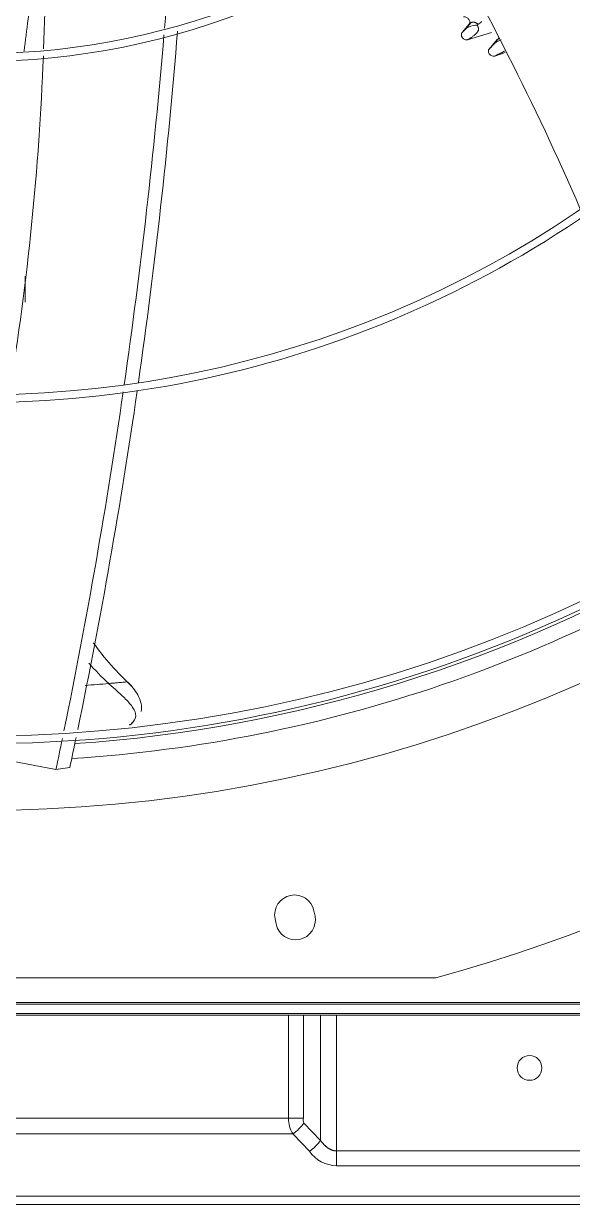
# Model space of a CAD drawing. Header units: millimetres. Extents: x 113490 to 142599, y -20467 to 115.
# Drawn here: x 128928.6 to 129105.5, y -11964.5 to -11583.8 of the extents above; entities that cross this region are included whole.
import ezdxf

# ---------------------------------------------------------------- set-up
doc = ezdxf.new("R2010")
doc.units = ezdxf.units.MM
doc.layers.add('DV3_0', color=7, linetype='Continuous')

msp = doc.modelspace()

# ---------------------------------------------------------------- linework, layer by layer
at = {"layer": 'DV3_0', "color": 7, "linetype": 'Continuous', "lineweight": 15}
for p, q in [((129069.91, -11586.69), (129072.16, -11583.99)), ((129072.83, -11583.41), (129070.99, -11585.6)), ((129074.73, -11584.26), (129075.05, -11584.04)), ((129069.91, -11586.69), (129071.25, -11585.41)), ((129079.4, -11586.62), (129071.7, -11589.02)), ((129074.29, -11584.3), (129074.73, -11584.26)), ((129075.08, -11584.96), (129075.16, -11585.24)), ((129078.62, -11592), (129081.23, -11588.9)), ((129081.89, -11588.35), (129079.12, -11591.61)), ((129083.82, -11593.16), (129080.45, -11594.3)), ((128924.89, -11821.62), (128939.03, -11824.31)), ((128939.03, -11824.31), (128943.49, -11823.68)), ((129009.63, -11872.38), (129009.96, -11874.04)), ((129022.52, -11871.55), (129022.19, -11869.88)), ((129061.41, -11891.49), (128767.06, -11891.49)), ((129411.58, -11899.99), (128417.67, -11899.99)), ((129411.58, -11902.99), (128417.67, -11902.99)), ((128814.46, -11903.49), (129014.02, -11903.49)), ((129018.79, -11903.49), (129014.02, -11903.49)), ((129018.79, -11903.49), (129024.31, -11903.49)), ((129029.48, -11903.49), (129024.31, -11903.49)), ((129153.8, -11903.49), (129029.48, -11903.49)), ((128356.62, -11964.49), (129471.86, -11964.49))]:
    msp.add_line(p, q, dxfattribs=at)
at = {"layer": 'DV3_0', "color": 7, "linetype": 'Continuous', "lineweight": 20}
for p, q in [((128929.12, -11673.61), (128929.12, -11665.2)), ((129424.84, -11899.39), (128404.6, -11899.39)), ((129014.02, -11936.74), (129014.02, -11903.49)), ((129018.79, -11936.74), (129018.79, -11903.49)), ((129024.31, -11903.49), (129024.31, -11943.87)), ((129029.48, -11903.49), (129029.48, -11947.25)), ((129014.02, -11936.74), (128814.46, -11936.74)), ((129018.79, -11936.74), (129014.02, -11936.74)), ((129015.35, -11941.77), (128813.13, -11941.77)), ((129020.73, -11947.36), (129015.35, -11941.77)), ((129024.31, -11943.87), (129018.93, -11938.28)), ((129153.8, -11947.25), (129029.48, -11947.25)), ((129029.48, -11947.25), (129029.48, -11952.04)), ((129153.8, -11952.04), (129029.48, -11952.04)), ((128356.62, -11961.85), (129471.86, -11961.85))]:
    msp.add_line(p, q, dxfattribs=at)
at = {"layer": 'DV3_0', "color": 7, "linetype": 'Continuous', "lineweight": 15}
msp.add_circle((129091.64, -11920.49), 4, dxfattribs=at)
for centre, radius, start, end in [((127059.17, -11426.96), 1921.39, 355.27432, 358.30683), ((128063.37, -11560.89), 872.25, 357.96174, 4.0905), ((128914.24, -11359.99), 551.5, 285.4775, 344.5225), ((128914.24, -11359.99), 233.5, 225.7814, 315.7154), ((128914.24, -11359.99), 236, 270, 315.2644), ((127389.86, -12419.24), 1921.39, 24.56568, 27.16861), ((128307.06, -11989.01), 872.25, 23.32871, 30.53654), ((129072.15, -11578.99), 5.82, 299.8593, 314.3251), ((127059.17, -11426.96), 1921.39, 351.8208, 355.20802), ((127143.2, -11439.15), 1840.9, 351.86875, 355.41631), ((129074.96, -11590.87), 6.6, 95.7956, 124.1612), ((129069.27, -11586.53), 6.03, 7.0938, 12.3213), ((129087.7, -11599.19), 11.58, 133.2213, 141.6416), ((129084.24, -11594.81), 6.04, 106.4811, 137.7838), ((128063.37, -11560.89), 872.25, 350.63739, 357.81353), ((128914.24, -11359.99), 343.5, 225.9212, 315.6512), ((128914.24, -11359.99), 346, 270, 315.3179), ((128914.24, -11359.99), 453.5, 225.9915, 315.56), ((128914.24, -11359.99), 456, 270, 315.5611), ((127059.17, -11426.96), 1921.39, 348.44556, 351.75301), ((127143.2, -11439.15), 1840.9, 348.33271, 351.78205), ((128914.24, -11359.99), 477.5, 226.9802, 313.0198), ((128914.24, -11359.99), 457, 273.8842, 300.5991), ((129021.99, -11733.14), 86.91, 215.3254, 227.5701), ((129002.72, -11746.22), 68.66, 227.1697, 227.3633), ((128961.19, -11806.54), 3.66, 293.0102, 343.8905), ((128962.71, -11810.12), 0.228, 113.42, 121.4287), ((128962.57, -11808.9), 1.01, 272.8523, 351.7231), ((127059.17, -11426.96), 1921.39, 348.06491, 348.36936), ((127143.2, -11439.15), 1840.9, 347.94302, 348.25074), ((129015.91, -11871.13), 6.4, 11.25, 191.25), ((129016.24, -11872.79), 6.4, 191.25, 11.25)]:
    msp.add_arc(centre, radius, start, end, dxfattribs=at)
at = {"layer": 'DV3_0', "color": 7, "linetype": 'Continuous', "lineweight": 20}
for centre, radius, start, end in [((128914.24, -11359.99), 461.75, 273.7025, 304.0494), ((128917.53, -11347.24), 450.99, 273.9356, 274.8998), ((129023.35, -11936.97), 9.33, 178.573, 210.9695), ((129020.58, -11937.36), 1.89, 160.9993, 209.2458), ((129029.73, -11941.05), 10.99, 215.0741, 268.685)]:
    msp.add_arc(centre, radius, start, end, dxfattribs=at)
at = {"layer": 'DV3_0', "color": 7, "linetype": 'Continuous', "lineweight": 15}
for centre in [(129015.35, -11938.28), (129020.73, -11943.87)]:
    msp.add_ellipse(centre, major_axis=(4.49, 4.33), ratio=0.436952, start_param=4.313983, end_param=5.138233, dxfattribs=at)
for points in [[(128931.37, -11571.79), (128930.53, -11578.84), (128929.65, -11585.82), (128928.75, -11592.73)], [(128949.67, -11789.99), (128951.64, -11792.27), (128953.76, -11794.47), (128956.05, -11796.58)]]:
    msp.add_open_spline(points, degree=3, dxfattribs=at)
for points, knots in [([(129072.16, -11583.99), (129072.2, -11583.94), (129072.28, -11583.83), (129072.38, -11583.56), (129072.4, -11583.17), (129072.25, -11582.68), (129071.94, -11582.23), (129071.54, -11581.89), (129071.12, -11581.69), (129070.73, -11581.61), (129070.51, -11581.65), (129070.39, -11581.67)], [0, 0, 0, 0, 0.063283, 0.127256, 0.262205, 0.403365, 0.547464, 0.685255, 0.802003, 0.901714, 1, 1, 1, 1]), ([(129075.05, -11584.04), (129075.02, -11584), (129074.94, -11583.94), (129074.83, -11583.84), (129074.72, -11583.76), (129074.6, -11583.68), (129074.48, -11583.61), (129074.36, -11583.55), (129074.24, -11583.49), (129074.11, -11583.44), (129073.98, -11583.4), (129073.86, -11583.37), (129073.73, -11583.34), (129073.61, -11583.33), (129073.48, -11583.32), (129073.36, -11583.32), (129073.24, -11583.33), (129073.12, -11583.35), (129073.01, -11583.38), (129072.89, -11583.41), (129072.79, -11583.46), (129072.68, -11583.51), (129072.58, -11583.57), (129072.49, -11583.64), (129072.39, -11583.71), (129072.31, -11583.8), (129072.23, -11583.89), (129072.18, -11583.96), (129072.16, -11583.99)], [0, 0, 0, 0, 0.03621, 0.072495, 0.108902, 0.145467, 0.182216, 0.219167, 0.256331, 0.293716, 0.331323, 0.369153, 0.407205, 0.445478, 0.483973, 0.522693, 0.561636, 0.600792, 0.640147, 0.67968, 0.71937, 0.759195, 0.799133, 0.839164, 0.879274, 0.91945, 0.959691, 1, 1, 1, 1]), ([(129071.7, -11589.02), (129071.68, -11589.03), (129071.62, -11589.04), (129071.53, -11589.06), (129071.44, -11589.07), (129071.32, -11589.07), (129071.17, -11589.06), (129070.9, -11589.01), (129070.54, -11588.86), (129070.2, -11588.58), (129069.97, -11588.3), (129069.83, -11588.06), (129069.73, -11587.8), (129069.68, -11587.55), (129069.67, -11587.3), (129069.7, -11587.09), (129069.76, -11586.93), (129069.82, -11586.8), (129069.88, -11586.73), (129069.91, -11586.69)], [0, 0, 0, 0, 0.025371, 0.050418, 0.075272, 0.100071, 0.150307, 0.200106, 0.313519, 0.447791, 0.518992, 0.590238, 0.662103, 0.73375, 0.803187, 0.872217, 0.915879, 0.958261, 1, 1, 1, 1]), ([(129075.25, -11585.79), (129075.22, -11585.84), (129075.17, -11585.96), (129075.09, -11586.12), (129074.99, -11586.28), (129074.89, -11586.44), (129074.79, -11586.59), (129074.68, -11586.74), (129074.56, -11586.88), (129074.43, -11587.02), (129074.3, -11587.16), (129074.17, -11587.29), (129073.93, -11587.5), (129073.51, -11587.83), (129073, -11588.18), (129072.54, -11588.48), (129072.23, -11588.68), (129071.95, -11588.86), (129071.78, -11588.97), (129071.7, -11589.02)], [0, 0, 0, 0, 0.038099, 0.076092, 0.114011, 0.15189, 0.18976, 0.227653, 0.265602, 0.303639, 0.341797, 0.380111, 0.418614, 0.536921, 0.713888, 0.799533, 0.875717, 0.942505, 1, 1, 1, 1]), ([(129074.73, -11584.26), (129074.74, -11584.27), (129074.77, -11584.29), (129074.8, -11584.34), (129074.84, -11584.39), (129074.88, -11584.45), (129074.92, -11584.53), (129074.96, -11584.62), (129075, -11584.72), (129075.04, -11584.84), (129075.07, -11584.92), (129075.08, -11584.96)], [0, 0, 0, 0, 0.056011, 0.124486, 0.206339, 0.302119, 0.41219, 0.536813, 0.676201, 0.830538, 1, 1, 1, 1]), ([(129078.62, -11592), (129078.48, -11592.16), (129078.38, -11592.4), (129078.38, -11592.96), (129078.48, -11593.28), (129078.78, -11593.72), (129078.91, -11593.86), (129079.2, -11594.09), (129079.36, -11594.18), (129079.82, -11594.37), (129080.12, -11594.39), (129080.45, -11594.29)], [0, 0, 0, 0, 0.25, 0.25, 0.5, 0.5, 0.625, 0.625, 0.75, 0.75, 1, 1, 1, 1]), ([(129080.45, -11594.29), (129080.78, -11594.09), (129081.15, -11593.9), (129081.95, -11593.52), (129082.37, -11593.33), (129083, -11593.01), (129083.21, -11592.89), (129083.45, -11592.74), (129083.5, -11592.71), (129083.55, -11592.68)], [0, 0, 0, 0, 0.25, 0.25, 0.5, 0.5, 0.625, 0.625, 0.6538526, 0.6538526, 0.6538526, 0.6538526]), ([(128962.08, -11796.03), (128962.08, -11796.03), (128962.07, -11796.03), (128961.97, -11796.03), (128961.69, -11796.05), (128961.16, -11796.1), (128960.6, -11796.16), (128959.83, -11796.23), (128958.89, -11796.32), (128957.68, -11796.43), (128956.64, -11796.52), (128956.05, -11796.58)], [0.4353687, 0.4353687, 0.4353687, 0.4353687, 0.4372935, 0.4998211, 0.6248762, 0.6874038, 0.7499313, 0.8124589, 0.8749865, 0.937514, 1, 1, 1, 1]), ([(128964.71, -11807.55), (128964.87, -11806.78), (128964.69, -11805.94), (128963.77, -11804.16), (128963.04, -11803.23), (128961.29, -11801.35), (128960.27, -11800.39), (128958.21, -11798.52), (128957.16, -11797.6), (128956.22, -11796.73)], [0, 0, 0, 0, 0.25, 0.25, 0.5, 0.5, 0.75, 0.75, 1, 1, 1, 1]), ([(128966.45, -11805.56), (128966.53, -11805.22), (128966.72, -11804.34), (128966.38, -11802.48), (128965.18, -11799.39), (128963.41, -11797.44), (128962.02, -11795.97)], [0, 0, 0, 0, 0.107288, 0.324774, 0.551743, 1, 1, 1, 1])]:
    msp.add_open_spline(points, degree=3, knots=knots, dxfattribs=at)
at = {"layer": 'DV3_0', "color": 7, "linetype": 'Continuous', "lineweight": 20}
msp.add_open_spline([(129029.48, -11947.25), (129029.43, -11947.25), (129029.33, -11947.25), (129029.19, -11947.24), (129029.04, -11947.23), (129028.89, -11947.21), (129028.75, -11947.19), (129028.6, -11947.16), (129028.45, -11947.13), (129028.3, -11947.09), (129028.15, -11947.04), (129028, -11946.99), (129027.85, -11946.93), (129027.7, -11946.87), (129027.54, -11946.8), (129027.38, -11946.72), (129027.22, -11946.63), (129027.06, -11946.54), (129026.9, -11946.44), (129026.73, -11946.33), (129026.56, -11946.21), (129026.39, -11946.09), (129026.22, -11945.95), (129026.04, -11945.8), (129025.86, -11945.64), (129025.68, -11945.47), (129025.49, -11945.28), (129025.3, -11945.09), (129025.11, -11944.88), (129024.91, -11944.65), (129024.71, -11944.41), (129024.51, -11944.15), (129024.38, -11943.97), (129024.31, -11943.87)], degree=3, knots=[0, 0, 0, 0, 0.024412, 0.048868, 0.073402, 0.098058, 0.122875, 0.147897, 0.173164, 0.198721, 0.224613, 0.250887, 0.277591, 0.304775, 0.332491, 0.360794, 0.389741, 0.419393, 0.449811, 0.481063, 0.513218, 0.54635, 0.580536, 0.615856, 0.652395, 0.690243, 0.729491, 0.770236, 0.812578, 0.856615, 0.902458, 0.950192, 1, 1, 1, 1], dxfattribs=at)

doc.saveas('drawing.dxf')
